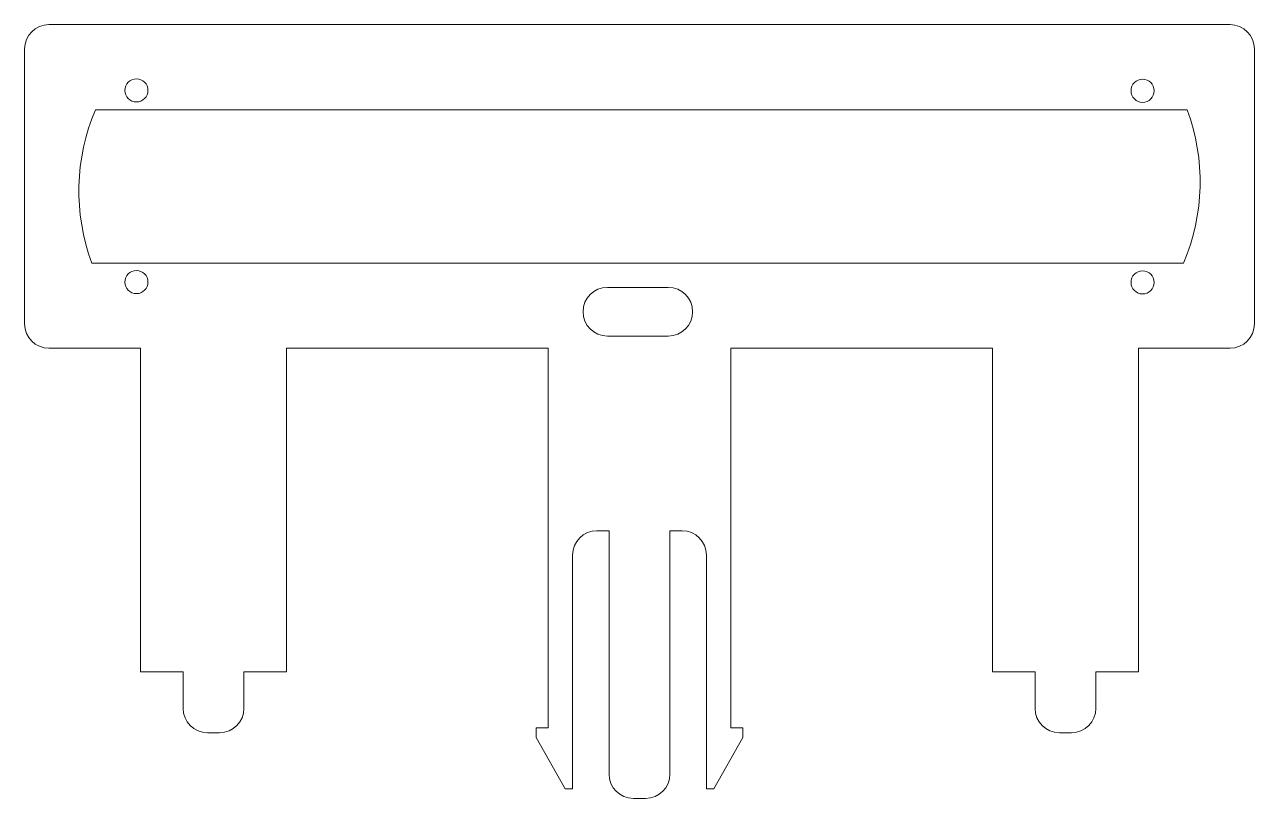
# Model space of a CAD drawing. Header units: inches. Extents: x 0 to 5.05, y -1.85 to 1.33.
import ezdxf

# ---------------------------------------------------------------- set-up
doc = ezdxf.new("R2010")
doc.units = ezdxf.units.IN
doc.header["$MEASUREMENT"] = 0

msp = doc.modelspace()

# ---------------------------------------------------------------- linework, layer by layer
at = {"color": 1, "linetype": 'Continuous', "lineweight": 5}
for p, q in [((4.9528, 1.33), (0.1, 1.33)), ((0, 1.23), (0, 0.1)), ((5.0528, 1.23), (5.0528, 0.1)), ((0.2914, 0.98), (4.7766, 0.98)), ((4.7614, 0.35), (0.2762, 0.35)), ((2.6445, 0.25), (2.3945, 0.25)), ((0.1, 0), (0.4764, 0)), ((0.4764, 0), (0.4764, -1.33)), ((1.0764, 0), (2.1514, 0)), ((1.0764, 0), (1.0764, -1.33)), ((2.1514, 0), (2.1514, -1.56)), ((2.3945, 0.05), (2.6445, 0.05)), ((2.9014, 0), (3.9764, 0)), ((2.9014, 0), (2.9014, -1.56)), ((3.9764, 0), (3.9764, -1.33)), ((4.5764, 0), (4.9528, 0)), ((4.5764, 0), (4.5764, -1.33)), ((2.3514, -0.75), (2.4014, -0.75)), ((2.4014, -0.75), (2.4014, -1.75)), ((2.6514, -0.75), (2.6514, -1.75)), ((2.6514, -0.75), (2.7014, -0.75)), ((2.2514, -1.81), (2.2514, -0.85)), ((2.8014, -1.81), (2.8014, -0.85)), ((0.4764, -1.33), (0.6514, -1.33)), ((0.6514, -1.33), (0.6514, -1.48)), ((0.9014, -1.33), (1.0764, -1.33)), ((0.9014, -1.33), (0.9014, -1.48)), ((4.1514, -1.33), (3.9764, -1.33)), ((4.1514, -1.33), (4.1514, -1.48)), ((4.5764, -1.33), (4.4014, -1.33)), ((4.4014, -1.33), (4.4014, -1.48)), ((2.1514, -1.56), (2.1014, -1.56)), ((2.1014, -1.56), (2.1014, -1.6)), ((2.9014, -1.56), (2.9514, -1.56)), ((2.9514, -1.56), (2.9514, -1.6)), ((0.7514, -1.58), (0.8014, -1.58)), ((2.1014, -1.6), (2.2214, -1.81)), ((2.9514, -1.6), (2.8314, -1.81)), ((4.3014, -1.58), (4.2514, -1.58)), ((2.2214, -1.81), (2.2514, -1.81)), ((2.8314, -1.81), (2.8014, -1.81)), ((2.5014, -1.85), (2.5514, -1.85))]:
    msp.add_line(p, q, dxfattribs=at)
for centre in [(0.4595, 1.0595), (4.5933, 1.058), (0.4595, 0.272), (4.5933, 0.2705)]:
    msp.add_circle(centre, 0.0475, dxfattribs=at)
for centre, radius, start, end in [((0.1, 1.23), 0.1, 90, 180), ((4.9528, 1.23), 0.1, 0, 90), ((1.073, 0.646), 0.85, 156.8607, 200.3778), ((3.9798, 0.684), 0.85, 336.8607, 20.3778), ((2.3945, 0.15), 0.1, 90, 270), ((2.6445, 0.15), 0.1, 270, 90), ((0.1, 0.1), 0.1, 180, 270), ((4.9528, 0.1), 0.1, 270, 0), ((2.3514, -0.85), 0.1, 90, 180), ((2.7014, -0.85), 0.1, 0, 90), ((0.7514, -1.48), 0.1, 180, 270), ((0.8014, -1.48), 0.1, 270, 0), ((4.2514, -1.48), 0.1, 180, 270), ((4.3014, -1.48), 0.1, 270, 0), ((2.5014, -1.75), 0.1, 180, 270), ((2.5514, -1.75), 0.1, 270, 360)]:
    msp.add_arc(centre, radius, start, end, dxfattribs=at)

doc.saveas('drawing.dxf')
